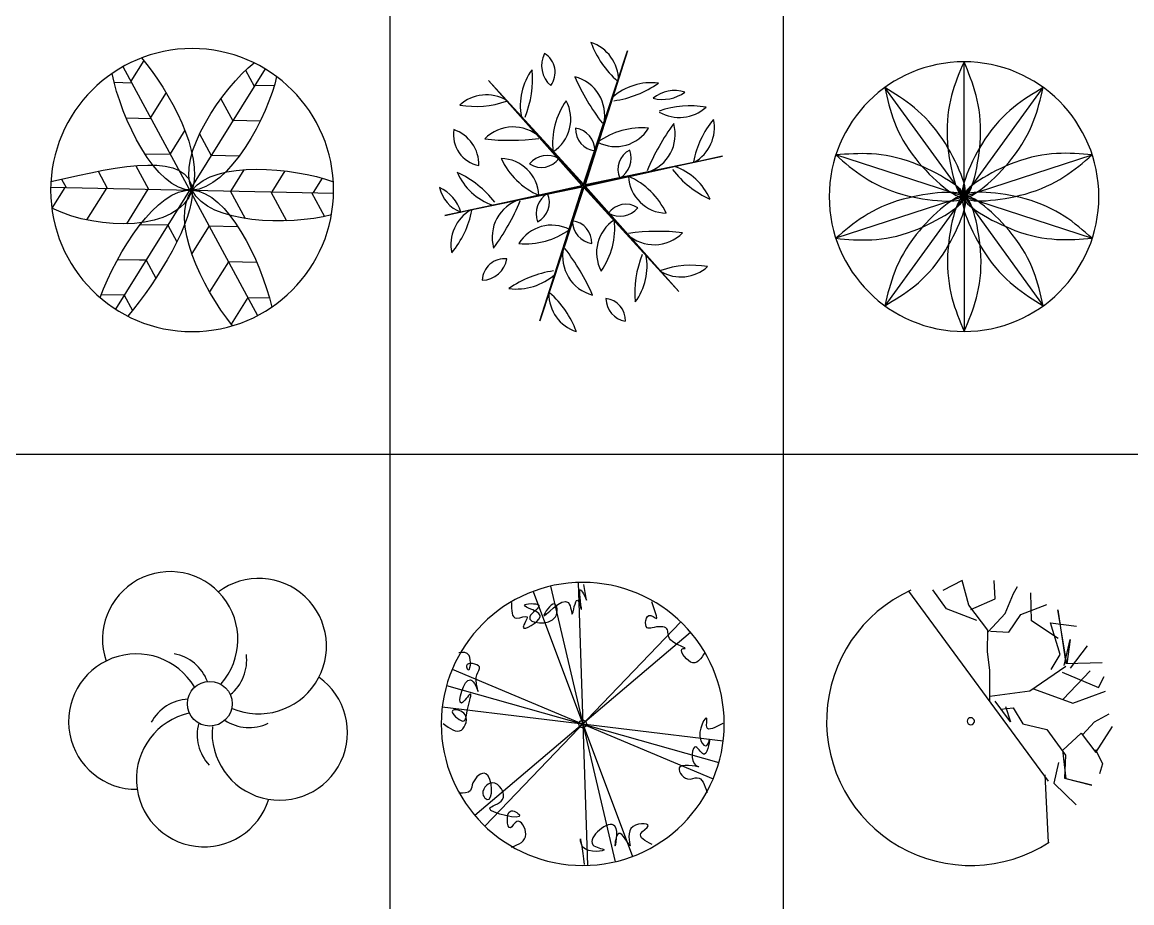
# Model space of a CAD drawing. Header units: millimetres. Extents: x -4017 to 59953, y -688 to 66564.
# Drawn here: x 10190 to 16194, y 40121 to 44885 of the extents above; entities that cross this region are included whole.
import ezdxf

# ---------------------------------------------------------------- set-up
doc = ezdxf.new("R2010")
doc.units = ezdxf.units.MM
doc.layers.add('www.cad-blocks.net', color=7, linetype='Continuous')

# ---------------------------------------------------------------- blocks, each defined once
blk = doc.blocks.new('A$C516926BB')
for p, q in [((14.6381, 38.5194), (14.6381, 0)), ((16.7665, 38.5194), (16.7665, 0)), ((0, 33.1729), (62.4121, 33.1729))]:
    blk.add_line(p, q)
blk = doc.blocks.new('A$C39B809D4')
at = {"color": 0, "ltscale": 0.5}
for p, q in [((0.5034, 1.4664), (0.4339, 1.3548)), ((1.1604, 1.4216), (0.3512, 0.1219)), ((0.3914, 1.4335), (1.1192, 0.0866)), ((1.0547, 1.4138), (1.1015, 1.3271)), ((0.3432, 1.3487), (0.4382, 1.3467)), ((1.1051, 1.3329), (1.2106, 1.3307)), ((0.6244, 1.294), (0.54, 1.1585)), ((0.9207, 1.2592), (0.9851, 1.14)), ((0.4088, 1.1559), (0.5429, 1.1531)), ((0.9875, 1.1439), (1.1351, 1.1408)), ((0.7255, 1.0897), (0.6461, 0.9622)), ((0.8057, 1.0694), (0.8686, 0.953)), ((0.5092, 0.9624), (0.6475, 0.9595)), ((0.8698, 0.9549), (1.0214, 0.9517)), ((0.2565, 0.8677), (0.3066, 0.7752)), ((0.4607, 0.8975), (0.5294, 0.7705)), ((1.0461, 0.8759), (0.9747, 0.7612)), ((1.2676, 0.8696), (1.1973, 0.7566)), ((0.0002, 0.7815), (1.531, 0.7497)), ((0.0593, 0.8251), (0.0838, 0.7798)), ((1.4688, 0.8306), (1.4199, 0.752)), ((0.0761, 0.78), (0.0063, 0.6679)), ((0.3014, 0.7753), (0.1949, 0.6041)), ((0.5268, 0.7706), (0.4101, 0.5832)), ((0.9722, 0.7613), (1.0528, 0.612)), ((1.1922, 0.7567), (1.277, 0.5998)), ((1.4122, 0.7521), (1.4821, 0.6228)), ((0.4848, 0.58), (0.6345, 0.5769)), ((0.6342, 0.5765), (0.6831, 0.486)), ((0.8569, 0.572), (0.7636, 0.4222)), ((0.8568, 0.5723), (1.0127, 0.569)), ((0.8568, 0.5723), (1.0127, 0.569)), ((0.5168, 0.3879), (0.3605, 0.3862)), ((0.4808, 0.3886), (0.5168, 0.3879)), ((0.4808, 0.3886), (0.5168, 0.3879)), ((0.4808, 0.3886), (0.5168, 0.3879)), ((0.5163, 0.3871), (0.5694, 0.2888)), ((0.9617, 0.3781), (0.8602, 0.2152)), ((0.9614, 0.3786), (1.1152, 0.3754)), ((0.9614, 0.3786), (1.1152, 0.3754)), ((0.2747, 0.2015), (0.3992, 0.1989)), ((0.3984, 0.1976), (0.4434, 0.1142)), ((1.0664, 0.1843), (0.9771, 0.0408)), ((1.066, 0.185), (1.1839, 0.1826))]:
    blk.add_line(p, q, dxfattribs=at)
blk.add_ellipse((0.7656, 0.7656), major_axis=(0.7656, 0), ratio=1, start_param=-0.000001, end_param=6.283184, dxfattribs=at)
for points, knots in [([(0.4914, 1.4804), (0.6424, 1.3073), (1.0514, 0.5398), (0.2621, 0.5424), (0.0062, 0.6679)], [249.72971, 249.72971, 249.72971, 249.72971, 266.381221, 286.069946, 286.069946, 286.069946, 286.069946]), ([(1.5193, 0.6312), (1.2892, 0.5738), (0.4188, 0.5848), (0.9344, 1.3213), (1.1004, 1.4541)], [156.392922, 156.392922, 156.392922, 156.392922, 173.614685, 190.890018, 190.890018, 190.890018, 190.890018]), ([(1.223, 1.3796), (1.1791, 1.1709), (0.7493, 0.3685), (0.3824, 1.1543), (0.3321, 1.3966)], [201.132737, 201.132737, 201.132737, 201.132737, 218.484505, 235.887615, 235.887615, 235.887615, 235.887615]), ([(0.0014, 0.8113), (0.3947, 0.9061), (1.0299, 1.0213), (0.5794, 0.2748), (0.4181, 0.0834)], [2.694393, 2.694393, 2.694393, 2.694393, 23.911995, 40.649358, 40.649358, 40.649358, 40.649358]), ([(0.9842, 0.0319), (0.8173, 0.2406), (0.4662, 0.9653), (1.3116, 0.8896), (1.5298, 0.8112)], [109.60298, 109.60298, 109.60298, 109.60298, 126.661661, 143.679489, 143.679489, 143.679489, 143.679489]), ([(0.2679, 0.1838), (0.3616, 0.4325), (0.7789, 1.1194), (1.1346, 0.3915), (1.1969, 0.1331)], [58.060328, 58.060328, 58.060328, 58.060328, 75.297636, 92.351971, 92.351971, 92.351971, 92.351971])]:
    blk.add_open_spline(points, degree=3, knots=knots, dxfattribs=at)
blk = doc.blocks.new('A$C2DCE4A65')
at = {"color": 0}
for p, q in [((0.7783, 0.7969), (1.0171, 1.5186)), ((0.7801, 0.7879), (1.0171, 1.5186)), ((1.0171, 1.5186), (0.7879, 0.795)), ((0.2658, 1.3586), (0.7783, 0.7969)), ((0.7702, 0.7903), (0.2658, 1.3586)), ((0.7801, 0.7879), (0.2658, 1.3586)), ((0.7801, 0.7879), (1.5314, 0.948)), ((0.7879, 0.795), (1.5314, 0.948)), ((1.5314, 0.948), (0.7898, 0.7849)), ((0.0287, 0.6278), (0.7702, 0.7903)), ((0.7801, 0.7879), (0.0287, 0.6278)), ((0.7734, 0.7809), (0.0287, 0.6278)), ((0.7801, 0.7879), (0.543, 0.0572)), ((0.543, 0.0572), (0.7734, 0.7809)), ((0.7801, 0.7879), (1.2944, 0.2172)), ((0.7898, 0.7849), (1.2944, 0.2172)), ((0.7815, 0.7784), (0.543, 0.0572)), ((1.2944, 0.2172), (0.7815, 0.7784))]:
    blk.add_line(p, q, dxfattribs=at)
for centre, major_axis, start_param, end_param in [((1.2995, 1.7416), (-0.3621, 0.3621), 1.141233, 1.641713), ((0.7531, 1.3582), (-0.1524, 0.1524), 3.922628, 5.184495), ((0.6923, 1.4374), (-0.099, 0.099), 0.291497, 1.653535), ((0.5071, 1.4024), (0.084, 0.084), 4.84964, 6.520169), ((0.76, 1.2234), (-0.2283, 0.2283), 0.145772, 0.977324), ((-0.0539, 1.3667), (-0.3939, 0.3939), 3.546457, 4.015769), ((0.6789, 1.17), (0.1521, 0.1521), 5.27561, 6.81933), ((1.8557, 1.8744), (-0.8686, 0.8686), 1.200983, 1.439901), ((1.1472, 1.0231), (-0.2283, 0.2283), -0.901426, -0.069873), ((0.8644, 1.7996), (-0.3939, 0.3939), 2.499259, 2.968572), ((0.2541, 1.0649), (0.1524, 0.1524), 0.257436, 1.519304), ((1.2722, 1.1215), (-0.1288, 0.1288), -1.09566, -0.090558), ((1.2058, 1.463), (-0.1468, 0.1468), 2.112264, 2.984703), ((0.1953, 1.7298), (-0.3621, 0.3621), 2.188431, 2.68891), ((1.0211, 1.0147), (0.2895, 0.2895), 1.747994, 2.459777), ((0.5017, 1.1486), (-0.1477, 0.1477), 2.922954, 4.426409), ((1.2979, 1.3734), (0.1524, 0.1524), 3.399029, 4.660897), ((1.3567, 0.7086), (-0.3621, 0.3621), -0.953162, -0.452682), ((1.8771, 0.821), (0.3621, 0.3621), 1.664832, 2.165312), ((1.2719, 1.1025), (0.1524, 0.1524), 4.446227, 5.708094), ((0.2456, 1.0648), (-0.1204, 0.1204), 0.62324, 2.166066), ((0.0126, 0.9022), (-0.142, 0.142), 3.903553, 5.168938), ((0.3985, 0.8913), (0.1521, 0.1521), 0.039622, 1.583342), ((0.8529, 1.0935), (0.0823, 0.0823), 2.295853, 3.830513), ((0.715, 0.9757), (-0.0896, 0.0896), 3.942833, 5.325126), ((1.097, 0.6925), (-0.2895, 0.2895), -0.87, -0.158217), ((0.9533, 1.2094), (0.1477, 0.1477), 3.446553, 4.950008), ((2.2588, 0.3996), (-0.8686, 0.8686), 0.153786, 0.392704), ((1.0604, 1.0666), (0.1521, 0.1521), 4.228412, 5.772132), ((0.377, 2.2627), (-0.8686, 0.8686), 2.248181, 2.487099), ((0.5849, 0.8254), (-0.0896, 0.0896), -1.293155, 0.089139), ((1.0812, 0.8777), (-0.0823, 0.0823), -0.322141, 1.212519), ((0.9102, 0.9382), (0.0896, 0.0896), 4.466432, 5.848725), ((0.7042, 1.1101), (-0.2895, 0.2895), 1.224395, 1.936178), ((0.3285, 0.7272), (0.1477, 0.1477), 5.540948, 7.044403), ((0.5518, 1.0038), (0.0823, 0.0823), 3.34305, 4.877711), ((0.3929, 0.9883), (0.2283, 0.2283), 2.763766, 3.595318), ((-0.1382, 0.3551), (-0.3939, 0.3939), 4.593654, 5.062967), ((1.6983, 1.2207), (-0.3939, 0.3939), 1.452062, 1.921374), ((1.1673, 0.5875), (-0.2283, 0.2283), 4.334562, 5.166114), ((0.856, 0.4658), (0.2895, 0.2895), 5.936784, 6.648567), ((1.2317, 0.8487), (-0.1477, 0.1477), 0.828559, 2.332014), ((-0.0844, 0.5889), (-0.1468, 0.1468), 4.20666, 5.079098), ((0.178, 0.8172), (-0.1288, 0.1288), 0.998735, 2.003837), ((0.65, 0.6376), (0.0896, 0.0896), 1.324839, 2.707132), ((0.479, 0.6981), (-0.0823, 0.0823), 2.819452, 4.354112), ((0.4998, 0.5092), (0.1521, 0.1521), 1.08682, 2.630539), ((-0.6987, 1.1762), (-0.8686, 0.8686), 3.295379, 3.534297), ((1.0084, 0.572), (0.0823, 0.0823), 0.201458, 1.736118), ((0.9753, 0.7504), (-0.0896, 0.0896), 1.848437, 3.230732), ((0.2772, 0.4709), (-0.1524, 0.1524), -0.266162, 0.995705), ((-0.328, 0.7524), (-0.3621, 0.3621), 3.235628, 3.736108), ((0.6069, 0.3664), (0.1477, 0.1477), 0.30496, 1.808415), ((1.0585, 0.4272), (0.1477, 0.1477), 1.352158, 2.855612), ((0.539, 0.5611), (-0.2895, 0.2895), 3.31879, 4.030573), ((0.4631, 0.8833), (-0.2895, 0.2895), 2.271592, 2.983376), ((0.8452, 0.6001), (0.0896, 0.0896), 2.372036, 3.75433), ((0.7073, 0.4823), (-0.0823, 0.0823), 3.866649, 5.40131), ((1.1832, -0.6869), (0.8686, 0.8686), 0.677385, 0.916303), ((1.1616, 0.6845), (0.1521, 0.1521), 3.181215, 4.724935), ((0.8813, 0.4058), (-0.1521, 0.1521), 0.563221, 2.106941), ((-0.2956, -0.2986), (0.8686, 0.8686), 5.913372, 6.15229), ((0.3501, 0.2745), (-0.084, 0.084), -0.909946, 0.760583), ((0.2271, 0.4174), (0.099, 0.099), 3.956688, 5.318726), ((1.614, 0.2091), (0.3939, 0.3939), 1.975661, 2.444973), ((0.8002, 0.3524), (-0.2283, 0.2283), 3.287365, 4.118917), ((1.3649, -0.154), (-0.3621, 0.3621), -0.953162, -0.452682), ((0.6958, -0.2237), (0.3939, 0.3939), 0.928463, 1.397776), ((0.4129, 0.5527), (0.2283, 0.2283), 3.810963, 4.642516), ((1.306, 0.5109), (0.1524, 0.1524), 3.399029, 4.660897), ((0.8067, 0.205), (-0.1524, 0.1524), 0.781035, 2.042903), ((0.2604, -0.1784), (-0.3621, 0.3621), 4.282826, 4.783305), ((1.0273, 0.1801), (0.0896, 0.0896), 2.372036, 3.75433), ((0.8894, 0.0622), (-0.0823, 0.0823), 3.866649, 5.40131)]:
    blk.add_ellipse(centre, major_axis=major_axis, ratio=1, start_param=start_param, end_param=end_param, dxfattribs=at)
blk = doc.blocks.new('A$C33B56EEA')
at = {"color": 0}
for q in [(0.7272, 1.4591), (0.2984, 1.3198), (1.156, 1.3198), (0.0333, 0.955), (1.421, 0.955), (0.0333, 0.5041), (0.2984, 0.1393), (0.7272, 0), (1.156, 0.1393), (1.421, 0.5041)]:
    blk.add_line((0.7272, 0.7295), q, dxfattribs=at)
blk.add_ellipse((0.7272, 0.7295), major_axis=(0.7295, 0), ratio=1, start_param=0, end_param=6.283185, dxfattribs=at)
for points, knots in [([(0.7272, 1.4591), (0.7754, 1.3426), (0.8615, 1.1346), (0.728, 0.5513), (0.5884, 1.1346), (0.6774, 1.3427), (0.7272, 1.4591)], [0, 0, 0, 0, 604.28035, 1079.12005, 1554.961425, 2160.029203, 2160.029203, 2160.029203, 2160.029203]), ([(0.2984, 1.3198), (0.4058, 1.2539), (0.5977, 1.1362), (0.8327, 0.5858), (0.3768, 0.9757), (0.3265, 1.1963), (0.2984, 1.3198)], [0, 0, 0, 0, 604.28035, 1079.12005, 1554.961425, 2160.029203, 2160.029203, 2160.029203, 2160.029203]), ([(1.156, 1.3198), (1.1265, 1.1972), (1.0739, 0.9783), (0.6231, 0.5848), (0.853, 1.1388), (1.0473, 1.2548), (1.156, 1.3198)], [0, 0, 0, 0, 604.28035, 1079.12005, 1554.961425, 2160.029203, 2160.029203, 2160.029203, 2160.029203]), ([(0.0333, 0.955), (0.159, 0.9648), (0.3834, 0.9824), (0.897, 0.6753), (0.299, 0.7228), (0.1287, 0.8716), (0.0333, 0.955)], [0, 0, 0, 0, 604.28035, 1079.120049, 1554.961425, 2160.029202, 2160.029202, 2160.029202, 2160.029202]), ([(1.421, 0.955), (1.3252, 0.8732), (1.1539, 0.727), (0.5579, 0.6736), (1.0696, 0.9867), (1.2949, 0.9664), (1.421, 0.955)], [0, 0, 0, 0, 604.28035, 1079.12005, 1554.961425, 2160.029203, 2160.029203, 2160.029203, 2160.029203]), ([(0.0333, 0.5041), (0.1292, 0.5859), (0.3005, 0.7321), (0.8965, 0.7855), (0.3848, 0.4724), (0.1595, 0.4927), (0.0333, 0.5041)], [0, 0, 0, 0, 604.28035, 1079.120049, 1554.961425, 2160.029202, 2160.029202, 2160.029202, 2160.029202]), ([(0.2984, 0.1393), (0.3278, 0.2619), (0.3805, 0.4808), (0.8313, 0.8743), (0.6013, 0.3202), (0.4071, 0.2043), (0.2984, 0.1393)], [0, 0, 0, 0, 604.28035, 1079.120049, 1554.961425, 2160.029202, 2160.029202, 2160.029202, 2160.029202]), ([(0.7272, 0), (0.679, 0.1165), (0.5929, 0.3245), (0.7263, 0.9078), (0.866, 0.3244), (0.777, 0.1164), (0.7272, 0)], [0, 0, 0, 0, 604.28035, 1079.120049, 1554.961425, 2160.029202, 2160.029202, 2160.029202, 2160.029202]), ([(1.156, 0.1393), (1.0486, 0.2052), (0.8567, 0.3229), (0.6217, 0.8733), (1.0776, 0.4834), (1.1279, 0.2628), (1.156, 0.1393)], [0, 0, 0, 0, 604.28035, 1079.120049, 1554.961425, 2160.029202, 2160.029202, 2160.029202, 2160.029202]), ([(1.421, 0.5041), (1.2954, 0.4943), (1.071, 0.4767), (0.5574, 0.7838), (1.1553, 0.7363), (1.3257, 0.5875), (1.421, 0.5041)], [0, 0, 0, 0, 604.28035, 1079.12005, 1554.961425, 2160.029203, 2160.029203, 2160.029203, 2160.029203])]:
    blk.add_open_spline(points, degree=3, knots=knots, dxfattribs=at)
blk = doc.blocks.new('A$C43451224')
at = {"color": 0}
for centre, major_axis, start_param, end_param in [((0.5493, 1.1224), (0.3663, 0), -0.717825, 3.467737), ((1.0289, 1.0859), (-0.3663, 0), 1.167132, 5.352694), ((0.3663, 0.6776), (-0.3663, 0), 3.680407, 7.865969), ((0.5269, 0.8091), (-0.1694, 0.1694), 4.291045, 5.313176), ((0.724, 1.0103), (-0.1694, 0.1694), 3.034408, 4.056539), ((1.1424, 0.6184), (-0.3663, 0), -0.089504, 4.096058), ((0.7639, 0.7741), (0.0856, 0.0856), 5.497787, 11.780972), ((0.6574, 0.5595), (-0.1694, 0.1694), -0.735504, 0.286628), ((0.7328, 0.3661), (0.3663, 0), 1.79545, 5.981012), ((0.9351, 0.6065), (0.1694, 0.1694), 2.09193, 3.114061), ((0.9762, 0.8851), (0.1694, 0.1694), 3.348567, 4.370698)]:
    blk.add_ellipse(centre, major_axis=major_axis, ratio=1, start_param=start_param, end_param=end_param, dxfattribs=at)
blk = doc.blocks.new('A$C55662783')
at = {"color": 0}
for p, q in [((0.5902, 1.5108), (0.9402, 0.0202)), ((0.74, 1.5307), (0.7904, 0.0003)), ((0.4965, 1.4824), (1.0339, 0.0486)), ((1.3489, 1.261), (0.1815, 0.27)), ((1.2952, 1.318), (0.2352, 0.213)), ((0.0593, 1.0619), (1.4711, 0.4691)), ((0.0285, 0.974), (1.5019, 0.557)), ((0.0051, 0.8574), (1.5253, 0.6736))]:
    blk.add_line(p, q, dxfattribs=at)
at = {"color": 0, "ltscale": 0.5}
for major_axis, start_param, end_param in [((-0.7656, 0), 3.141593, 9.424778), ((-0.0146, 0.0146), 3.926991, 10.210176)]:
    blk.add_ellipse((0.7652, 0.7655), major_axis=major_axis, ratio=1, start_param=start_param, end_param=end_param, dxfattribs=at)
for points in [[(0.7851, 1.4356), (0.7805, 1.4634), (0.7758, 1.4913), (0.7712, 1.5191)], [(1.1669, 1.3392), (1.1578, 1.368), (1.1488, 1.3968), (1.1397, 1.4256)], [(1.1669, 1.3392), (1.1578, 1.368), (1.1488, 1.3968), (1.1397, 1.4256)], [(1.1669, 1.3392), (1.1578, 1.368), (1.1488, 1.3968), (1.1397, 1.4256)], [(1.1669, 1.3392), (1.1578, 1.368), (1.1488, 1.3968), (1.1397, 1.4256)], [(1.1669, 1.3392), (1.1578, 1.368), (1.1488, 1.3968), (1.1397, 1.4256)], [(1.1669, 1.3392), (1.1578, 1.368), (1.1488, 1.3968), (1.1397, 1.4256)], [(1.1669, 1.3392), (1.1578, 1.368), (1.1488, 1.3968), (1.1397, 1.4256)], [(1.1669, 1.3392), (1.1578, 1.368), (1.1488, 1.3968), (1.1397, 1.4256)]]:
    blk.add_open_spline(points, degree=3, dxfattribs=at)
for points, knots in [([(0.3805, 1.4217), (0.3793, 1.3805), (0.3775, 1.313), (0.4935, 1.3695), (0.3965, 1.2399), (0.5791, 1.3441), (0.4964, 1.3821), (0.4158, 1.417), (0.5862, 1.4224), (0.3959, 1.316), (0.6465, 1.287), (0.6195, 1.463), (0.4951, 1.264), (0.6986, 1.5143), (0.706, 1.2976), (0.7298, 1.4916), (0.7732, 1.3181), (0.7305, 1.5479), (0.7699, 1.4668), (0.7851, 1.4356)], [0, 0, 0, 0, 126.532306, 207.343956, 292.816389, 445.727445, 538.053259, 596.466333, 706.728181, 820.855083, 1021.331209, 1121.842091, 1242.391196, 1457.505154, 1552.404435, 1669.494074, 1745.686202, 1896.035347, 1990.444934, 1990.444934, 1990.444934, 1990.444934]), ([(1.4281, 1.1541), (1.4052, 1.1185), (1.3624, 1.052), (1.2781, 1.1754), (1.3459, 1.1718), (1.2127, 1.2046), (1.2385, 1.2994), (1.1596, 1.2912), (1.0945, 1.2743), (1.1076, 1.3904), (1.1699, 1.3276), (1.1669, 1.3392)], [0, 0, 0, 0, 138.181794, 258.106966, 267.694899, 392.623761, 483.39614, 598.84791, 637.199365, 737.090767, 788.706871, 788.706871, 788.706871, 788.706871]), ([(1.4281, 1.1541), (1.4052, 1.1185), (1.3624, 1.052), (1.2781, 1.1754), (1.3459, 1.1718), (1.2127, 1.2046), (1.2385, 1.2994), (1.1596, 1.2912), (1.0945, 1.2743), (1.1076, 1.3904), (1.1699, 1.3276), (1.1669, 1.3392)], [0, 0, 0, 0, 138.181794, 258.106966, 267.694899, 392.623761, 483.39614, 598.84791, 637.199365, 737.090767, 788.706871, 788.706871, 788.706871, 788.706871]), ([(1.4281, 1.1541), (1.4052, 1.1185), (1.3624, 1.052), (1.2781, 1.1754), (1.3459, 1.1718), (1.2127, 1.2046), (1.2385, 1.2994), (1.1596, 1.2912), (1.0945, 1.2743), (1.1076, 1.3904), (1.1699, 1.3276), (1.1669, 1.3392)], [0, 0, 0, 0, 138.181794, 258.106966, 267.694899, 392.623761, 483.39614, 598.84791, 637.199365, 737.090767, 788.706871, 788.706871, 788.706871, 788.706871]), ([(1.4281, 1.1541), (1.4052, 1.1185), (1.3624, 1.052), (1.2781, 1.1754), (1.3459, 1.1718), (1.2127, 1.2046), (1.2385, 1.2994), (1.1596, 1.2912), (1.0945, 1.2743), (1.1076, 1.3904), (1.1699, 1.3276), (1.1669, 1.3392)], [0, 0, 0, 0, 138.181794, 258.106966, 267.694899, 392.623761, 483.39614, 598.84791, 637.199365, 737.090767, 788.706871, 788.706871, 788.706871, 788.706871]), ([(1.4281, 1.1541), (1.4052, 1.1185), (1.3624, 1.052), (1.2781, 1.1754), (1.3459, 1.1718), (1.2127, 1.2046), (1.2385, 1.2994), (1.1596, 1.2912), (1.0945, 1.2743), (1.1076, 1.3904), (1.1699, 1.3276), (1.1669, 1.3392)], [0, 0, 0, 0, 138.181794, 258.106966, 267.694899, 392.623761, 483.39614, 598.84791, 637.199365, 737.090767, 788.706871, 788.706871, 788.706871, 788.706871]), ([(1.4281, 1.1541), (1.4052, 1.1185), (1.3624, 1.052), (1.2781, 1.1754), (1.3459, 1.1718), (1.2127, 1.2046), (1.2385, 1.2994), (1.1596, 1.2912), (1.0945, 1.2743), (1.1076, 1.3904), (1.1699, 1.3276), (1.1669, 1.3392)], [0, 0, 0, 0, 138.181794, 258.106966, 267.694899, 392.623761, 483.39614, 598.84791, 637.199365, 737.090767, 788.706871, 788.706871, 788.706871, 788.706871]), ([(1.4281, 1.1541), (1.4052, 1.1185), (1.3624, 1.052), (1.2781, 1.1754), (1.3459, 1.1718), (1.2127, 1.2046), (1.2385, 1.2994), (1.1596, 1.2912), (1.0945, 1.2743), (1.1076, 1.3904), (1.1699, 1.3276), (1.1669, 1.3392)], [0, 0, 0, 0, 138.181794, 258.106966, 267.694899, 392.623761, 483.39614, 598.84791, 637.199365, 737.090767, 788.706871, 788.706871, 788.706871, 788.706871]), ([(1.4281, 1.1541), (1.4052, 1.1185), (1.3624, 1.052), (1.2781, 1.1754), (1.3459, 1.1718), (1.2127, 1.2046), (1.2385, 1.2994), (1.1596, 1.2912), (1.0945, 1.2743), (1.1076, 1.3904), (1.1699, 1.3276), (1.1669, 1.3392)], [0, 0, 0, 0, 138.181794, 258.106966, 267.694899, 392.623761, 483.39614, 598.84791, 637.199365, 737.090767, 788.706871, 788.706871, 788.706871, 788.706871]), ([(0.0107, 0.7673), (0.0463, 0.7413), (0.1133, 0.6922), (0.1595, 0.8316), (0.0179, 0.8564), (0.1347, 0.7443), (0.1361, 0.8486), (0.1806, 0.97), (0.0656, 0.8009), (0.1424, 1.0915), (0.2201, 0.8846), (0.1696, 1.0235), (0.2334, 1.0833), (0.1217, 1.1062), (0.1543, 1.0279), (0.17, 1.1589), (0.1171, 1.1528), (0.0944, 1.1502)], [0, 0, 0, 0, 148.976233, 280.525478, 372.930531, 486.207846, 593.955659, 705.778144, 804.895781, 998.10468, 1106.357835, 1236.756365, 1300.022517, 1400.758189, 1432.391317, 1542.857773, 1625.504988, 1625.504988, 1625.504988, 1625.504988]), ([(1.5236, 0.7685), (1.4839, 0.7464), (1.4234, 0.7127), (1.4517, 0.8523), (1.3644, 0.6994), (1.4413, 0.628), (1.458, 0.7292), (1.4363, 0.5441), (1.3604, 0.7003), (1.3449, 0.5513), (1.4262, 0.5225), (1.2367, 0.5751), (1.3237, 0.4451), (1.404, 0.4968), (1.4252, 0.4349), (1.4388, 0.3952)], [0, 0, 0, 0, 127.903693, 194.86611, 373.604139, 434.942154, 486.473189, 607.503002, 695.813817, 839.304699, 860.73422, 1004.552658, 1116.178536, 1193.475936, 1331.53661, 1331.53661, 1331.53661, 1331.53661]), ([(1.5236, 0.7685), (1.4839, 0.7464), (1.4234, 0.7127), (1.4517, 0.8523), (1.3644, 0.6994), (1.4413, 0.628), (1.458, 0.7292), (1.4363, 0.5441), (1.3604, 0.7003), (1.3449, 0.5513), (1.4262, 0.5225), (1.2367, 0.5751), (1.3237, 0.4451), (1.404, 0.4968), (1.4252, 0.4349), (1.4388, 0.3952)], [0, 0, 0, 0, 127.903693, 194.86611, 373.604139, 434.942154, 486.473189, 607.503002, 695.813817, 839.304699, 860.73422, 1004.552658, 1116.178536, 1193.475936, 1331.53661, 1331.53661, 1331.53661, 1331.53661]), ([(1.5236, 0.7685), (1.4839, 0.7464), (1.4234, 0.7127), (1.4517, 0.8523), (1.3644, 0.6994), (1.4413, 0.628), (1.458, 0.7292), (1.4363, 0.5441), (1.3604, 0.7003), (1.3449, 0.5513), (1.4262, 0.5225), (1.2367, 0.5751), (1.3237, 0.4451), (1.404, 0.4968), (1.4252, 0.4349), (1.4388, 0.3952)], [0, 0, 0, 0, 127.903693, 194.86611, 373.604139, 434.942154, 486.473189, 607.503002, 695.813817, 839.304699, 860.73422, 1004.552658, 1116.178536, 1193.475936, 1331.53661, 1331.53661, 1331.53661, 1331.53661]), ([(1.5236, 0.7685), (1.4839, 0.7464), (1.4234, 0.7127), (1.4517, 0.8523), (1.3644, 0.6994), (1.4413, 0.628), (1.458, 0.7292), (1.4363, 0.5441), (1.3604, 0.7003), (1.3449, 0.5513), (1.4262, 0.5225), (1.2367, 0.5751), (1.3237, 0.4451), (1.404, 0.4968), (1.4252, 0.4349), (1.4388, 0.3952)], [0, 0, 0, 0, 127.903693, 194.86611, 373.604139, 434.942154, 486.473189, 607.503002, 695.813817, 839.304699, 860.73422, 1004.552658, 1116.178536, 1193.475936, 1331.53661, 1331.53661, 1331.53661, 1331.53661]), ([(1.5236, 0.7685), (1.4839, 0.7464), (1.4234, 0.7127), (1.4517, 0.8523), (1.3644, 0.6994), (1.4413, 0.628), (1.458, 0.7292), (1.4363, 0.5441), (1.3604, 0.7003), (1.3449, 0.5513), (1.4262, 0.5225), (1.2367, 0.5751), (1.3237, 0.4451), (1.404, 0.4968), (1.4252, 0.4349), (1.4388, 0.3952)], [0, 0, 0, 0, 127.903693, 194.86611, 373.604139, 434.942154, 486.473189, 607.503002, 695.813817, 839.304699, 860.73422, 1004.552658, 1116.178536, 1193.475936, 1331.53661, 1331.53661, 1331.53661, 1331.53661]), ([(1.5236, 0.7685), (1.4839, 0.7464), (1.4234, 0.7127), (1.4517, 0.8523), (1.3644, 0.6994), (1.4413, 0.628), (1.458, 0.7292), (1.4363, 0.5441), (1.3604, 0.7003), (1.3449, 0.5513), (1.4262, 0.5225), (1.2367, 0.5751), (1.3237, 0.4451), (1.404, 0.4968), (1.4252, 0.4349), (1.4388, 0.3952)], [0, 0, 0, 0, 127.903693, 194.86611, 373.604139, 434.942154, 486.473189, 607.503002, 695.813817, 839.304699, 860.73422, 1004.552658, 1116.178536, 1193.475936, 1331.53661, 1331.53661, 1331.53661, 1331.53661]), ([(1.5236, 0.7685), (1.4839, 0.7464), (1.4234, 0.7127), (1.4517, 0.8523), (1.3644, 0.6994), (1.4413, 0.628), (1.458, 0.7292), (1.4363, 0.5441), (1.3604, 0.7003), (1.3449, 0.5513), (1.4262, 0.5225), (1.2367, 0.5751), (1.3237, 0.4451), (1.404, 0.4968), (1.4252, 0.4349), (1.4388, 0.3952)], [0, 0, 0, 0, 127.903693, 194.86611, 373.604139, 434.942154, 486.473189, 607.503002, 695.813817, 839.304699, 860.73422, 1004.552658, 1116.178536, 1193.475936, 1331.53661, 1331.53661, 1331.53661, 1331.53661]), ([(1.5236, 0.7685), (1.4839, 0.7464), (1.4234, 0.7127), (1.4517, 0.8523), (1.3644, 0.6994), (1.4413, 0.628), (1.458, 0.7292), (1.4363, 0.5441), (1.3604, 0.7003), (1.3449, 0.5513), (1.4262, 0.5225), (1.2367, 0.5751), (1.3237, 0.4451), (1.404, 0.4968), (1.4252, 0.4349), (1.4388, 0.3952)], [0, 0, 0, 0, 127.903693, 194.86611, 373.604139, 434.942154, 486.473189, 607.503002, 695.813817, 839.304699, 860.73422, 1004.552658, 1116.178536, 1193.475936, 1331.53661, 1331.53661, 1331.53661, 1331.53661]), ([(0.3805, 0.0991), (0.4189, 0.1142), (0.4888, 0.1418), (0.4161, 0.2778), (0.3607, 0.1561), (0.3423, 0.3306), (0.5007, 0.229), (0.1631, 0.3033), (0.3812, 0.3421), (0.2837, 0.4958), (0.2044, 0.3924), (0.2842, 0.3182), (0.2752, 0.5563), (0.1654, 0.4626), (0.1642, 0.3913), (0.1204, 0.3914), (0.0944, 0.3915)], [0, 0, 0, 0, 148.861127, 271.030329, 341.828616, 471.841304, 548.153451, 784.061619, 906.326143, 1059.080131, 1181.249333, 1223.72836, 1423.998906, 1546.263431, 1609.529584, 1701.934501, 1701.934501, 1701.934501, 1701.934501]), ([(1.14, 0.114), (1.1037, 0.133), (1.0433, 0.1646), (1.1667, 0.2296), (0.9779, 0.2342), (1.0497, 0.0388), (0.9521, 0.2347), (0.9294, 0.0338), (0.9892, 0.3212), (0.7367, 0.1076), (0.9445, 0.0832), (0.761, 0.0601), (0.747, 0.1905), (0.7621, 0.0855), (0.7735, 0.0055)], [0, 0, 0, 0, 121.895175, 203.158643, 338.745767, 473.01337, 601.843061, 701.734564, 854.791559, 1079.233499, 1173.627816, 1337.741002, 1398.255887, 1591.727199, 1591.727199, 1591.727199, 1591.727199]), ([(1.14, 0.114), (1.1037, 0.133), (1.0433, 0.1646), (1.1667, 0.2296), (0.9779, 0.2342), (1.0497, 0.0388), (0.9521, 0.2347), (0.9294, 0.0338), (0.9892, 0.3212), (0.7367, 0.1076), (0.9445, 0.0832), (0.761, 0.0601), (0.747, 0.1905), (0.7621, 0.0855), (0.7735, 0.0055)], [0, 0, 0, 0, 121.895175, 203.158643, 338.745767, 473.01337, 601.843061, 701.734564, 854.791559, 1079.233499, 1173.627816, 1337.741002, 1398.255887, 1591.727199, 1591.727199, 1591.727199, 1591.727199]), ([(1.14, 0.114), (1.1037, 0.133), (1.0433, 0.1646), (1.1667, 0.2296), (0.9779, 0.2342), (1.0497, 0.0388), (0.9521, 0.2347), (0.9294, 0.0338), (0.9892, 0.3212), (0.7367, 0.1076), (0.9445, 0.0832), (0.761, 0.0601), (0.747, 0.1905), (0.7621, 0.0855), (0.7735, 0.0055)], [0, 0, 0, 0, 121.895175, 203.158643, 338.745767, 473.01337, 601.843061, 701.734564, 854.791559, 1079.233499, 1173.627816, 1337.741002, 1398.255887, 1591.727199, 1591.727199, 1591.727199, 1591.727199]), ([(1.14, 0.114), (1.1037, 0.133), (1.0433, 0.1646), (1.1667, 0.2296), (0.9779, 0.2342), (1.0497, 0.0388), (0.9521, 0.2347), (0.9294, 0.0338), (0.9892, 0.3212), (0.7367, 0.1076), (0.9445, 0.0832), (0.761, 0.0601), (0.747, 0.1905), (0.7621, 0.0855), (0.7735, 0.0055)], [0, 0, 0, 0, 121.895175, 203.158643, 338.745767, 473.01337, 601.843061, 701.734564, 854.791559, 1079.233499, 1173.627816, 1337.741002, 1398.255887, 1591.727199, 1591.727199, 1591.727199, 1591.727199]), ([(1.14, 0.114), (1.1037, 0.133), (1.0433, 0.1646), (1.1667, 0.2296), (0.9779, 0.2342), (1.0497, 0.0388), (0.9521, 0.2347), (0.9294, 0.0338), (0.9892, 0.3212), (0.7367, 0.1076), (0.9445, 0.0832), (0.761, 0.0601), (0.747, 0.1905), (0.7621, 0.0855), (0.7735, 0.0055)], [0, 0, 0, 0, 121.895175, 203.158643, 338.745767, 473.01337, 601.843061, 701.734564, 854.791559, 1079.233499, 1173.627816, 1337.741002, 1398.255887, 1591.727199, 1591.727199, 1591.727199, 1591.727199]), ([(1.14, 0.114), (1.1037, 0.133), (1.0433, 0.1646), (1.1667, 0.2296), (0.9779, 0.2342), (1.0497, 0.0388), (0.9521, 0.2347), (0.9294, 0.0338), (0.9892, 0.3212), (0.7367, 0.1076), (0.9445, 0.0832), (0.761, 0.0601), (0.747, 0.1905), (0.7621, 0.0855), (0.7735, 0.0055)], [0, 0, 0, 0, 121.895175, 203.158643, 338.745767, 473.01337, 601.843061, 701.734564, 854.791559, 1079.233499, 1173.627816, 1337.741002, 1398.255887, 1591.727199, 1591.727199, 1591.727199, 1591.727199]), ([(1.14, 0.114), (1.1037, 0.133), (1.0433, 0.1646), (1.1667, 0.2296), (0.9779, 0.2342), (1.0497, 0.0388), (0.9521, 0.2347), (0.9294, 0.0338), (0.9892, 0.3212), (0.7367, 0.1076), (0.9445, 0.0832), (0.761, 0.0601), (0.747, 0.1905), (0.7621, 0.0855), (0.7735, 0.0055)], [0, 0, 0, 0, 121.895175, 203.158643, 338.745767, 473.01337, 601.843061, 701.734564, 854.791559, 1079.233499, 1173.627816, 1337.741002, 1398.255887, 1591.727199, 1591.727199, 1591.727199, 1591.727199]), ([(1.14, 0.114), (1.1037, 0.133), (1.0433, 0.1646), (1.1667, 0.2296), (0.9779, 0.2342), (1.0497, 0.0388), (0.9521, 0.2347), (0.9294, 0.0338), (0.9892, 0.3212), (0.7367, 0.1076), (0.9445, 0.0832), (0.761, 0.0601), (0.747, 0.1905), (0.7621, 0.0855), (0.7735, 0.0055)], [0, 0, 0, 0, 121.895175, 203.158643, 338.745767, 473.01337, 601.843061, 701.734564, 854.791559, 1079.233499, 1173.627816, 1337.741002, 1398.255887, 1591.727199, 1591.727199, 1591.727199, 1591.727199])]:
    blk.add_open_spline(points, degree=3, knots=knots, dxfattribs=at)
blk = doc.blocks.new('A$C2AC15F16')
at = {"color": 0}
for p, q in [((0.7336, 1.5417), (0.6292, 1.4879)), ((0.7703, 1.4086), (0.7336, 1.5417)), ((0.9122, 1.4416), (0.9074, 1.5409)), ((1.0119, 1.4718), (1.0326, 1.5092)), ((0.4429, 1.4836), (1.1989, 0.4561)), ((0.6488, 1.3875), (0.5739, 1.4904)), ((0.7805, 1.3839), (0.9122, 1.4416)), ((0.9664, 1.3627), (1.0119, 1.4718)), ((1.109, 1.3238), (1.105, 1.474)), ((0.8122, 1.3246), (0.6488, 1.3875)), ((0.8729, 1.2737), (0.7703, 1.4086)), ((1.0515, 1.358), (1.1919, 1.4121)), ((1.299, 1.0911), (1.2512, 1.3823)), ((1.2512, 1.3823), (1.2946, 1.0929)), ((0.8737, 1.2631), (0.9664, 1.3627)), ((0.9861, 1.2624), (1.0515, 1.358)), ((1.2535, 1.2278), (1.109, 1.3238)), ((0.8704, 1.157), (0.8729, 1.2737)), ((0.886, 1.2682), (0.9861, 1.2624)), ((1.2637, 1.1416), (1.2116, 1.3118)), ((1.2116, 1.3118), (1.3527, 1.2939)), ((1.2848, 1.0816), (1.3175, 1.2216)), ((1.3175, 1.2216), (1.299, 1.0911)), ((0.8839, 1.0541), (0.8704, 1.157)), ((1.2142, 1.0598), (1.2637, 1.1416)), ((1.3197, 1.0671), (1.411, 1.1877)), ((1.2946, 1.0929), (1.4914, 1.0979)), ((0.8825, 0.8908), (0.8839, 1.0541)), ((1.0993, 0.9438), (1.2935, 1.078)), ((1.2746, 1.0449), (1.4711, 0.963)), ((1.2805, 0.8991), (1.4267, 1.0532)), ((1.4711, 0.963), (1.5009, 1.0223)), ((0.8829, 0.9163), (1.0993, 0.9438)), ((1.1284, 0.9522), (1.1197, 0.9558)), ((1.1197, 0.9558), (1.3329, 0.8773)), ((1.3329, 0.8773), (1.5085, 0.9423)), ((0.9942, 0.7777), (0.9123, 0.8886)), ((0.9407, 0.8461), (1.0102, 0.853)), ((0.9673, 0.8606), (0.9942, 0.7777)), ((1.0102, 0.853), (1.0608, 0.7653)), ((1.45, 0.7772), (1.5297, 0.8209)), ((1.0608, 0.7653), (1.1921, 0.7362)), ((1.1921, 0.7362), (1.2929, 0.5969)), ((1.3849, 0.7071), (1.45, 0.7772)), ((1.4573, 0.6103), (1.5471, 0.7521)), ((1.2784, 0.6235), (1.378, 0.7151)), ((1.378, 0.7151), (1.4573, 0.6103)), ((1.2955, 0.4679), (1.2784, 0.6235)), ((1.454, 0.6271), (1.4934, 0.5493)), ((1.2555, 0.5562), (1.2293, 0.4442)), ((1.2929, 0.5969), (1.2868, 0.4715)), ((1.4934, 0.5493), (1.4759, 0.4951)), ((1.1816, 0.4897), (1.1985, 0.1243)), ((1.2293, 0.4442), (1.3497, 0.3275)), ((1.2868, 0.4715), (1.4355, 0.4351)), ((1.4355, 0.4351), (1.2955, 0.4679))]:
    blk.add_line(p, q, dxfattribs=at)
for major_axis, start_param, end_param in [((-0.78, 0), -1.141877, 2.147031), ((0.0138, 0.0138), 1.961422, 5.103014), ((-0.0138, 0.0138), 3.532218, 6.673811)]:
    blk.add_ellipse((0.7799, 0.7799), major_axis=major_axis, ratio=1, start_param=start_param, end_param=end_param, dxfattribs=at)

msp = doc.modelspace()

# ---------------------------------------------------------------- block references
at = {"xscale": 1000, "yscale": 1000, "zscale": 1000}
for name, p in [('A$C39B809D4', (10344.1, 43211.4)), ('A$C2DCE4A65', (12448.3, 43212.1)), ('A$C33B56EEA', (14559.4, 43212.1)), ('A$C43451224', (10441.5, 40424.2)), ('A$C55662783', (12458.2, 40323.5)), ('A$C2AC15F16', (14543.1, 40323.5))]:
    msp.add_blockref(name, p, dxfattribs=at)
at = {"layer": 'www.cad-blocks.net', "color": 155, "true_color": 0x546d8e, "xscale": 1000, "yscale": 1000, "zscale": 1000}
msp.add_blockref('A$C516926BB', (-2458.7, 9375.6), dxfattribs=at)

doc.saveas('drawing.dxf')
